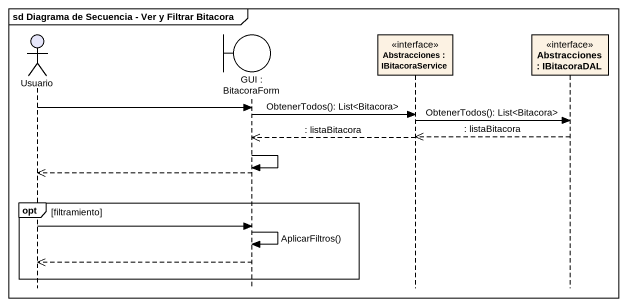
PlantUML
@startuml
mainframe sd Diagrama de Secuencia - Ver y Filtrar Bitacora
hide footbox
actor Usuario #E6E6FA
boundary "GUI : BitacoraForm" as GUI
participant "Abstracciones : IBitacoraService" as Abstracciones <<interface>>
participant "Abstracciones : IBitacoraDAL" as Abstracciones_2 <<interface>>

Usuario -> GUI
GUI -> Abstracciones : ObtenerTodos(): List<Bitacora>
Abstracciones -> Abstracciones_2 : ObtenerTodos(): List<Bitacora>
Abstracciones_2 -->> Abstracciones : : listaBitacora
Abstracciones -->> GUI : : listaBitacora
GUI -> GUI
GUI -->> Usuario
opt filtramiento
  Usuario -> GUI
  GUI -> GUI : AplicarFiltros()
  GUI -->> Usuario
end
@enduml
